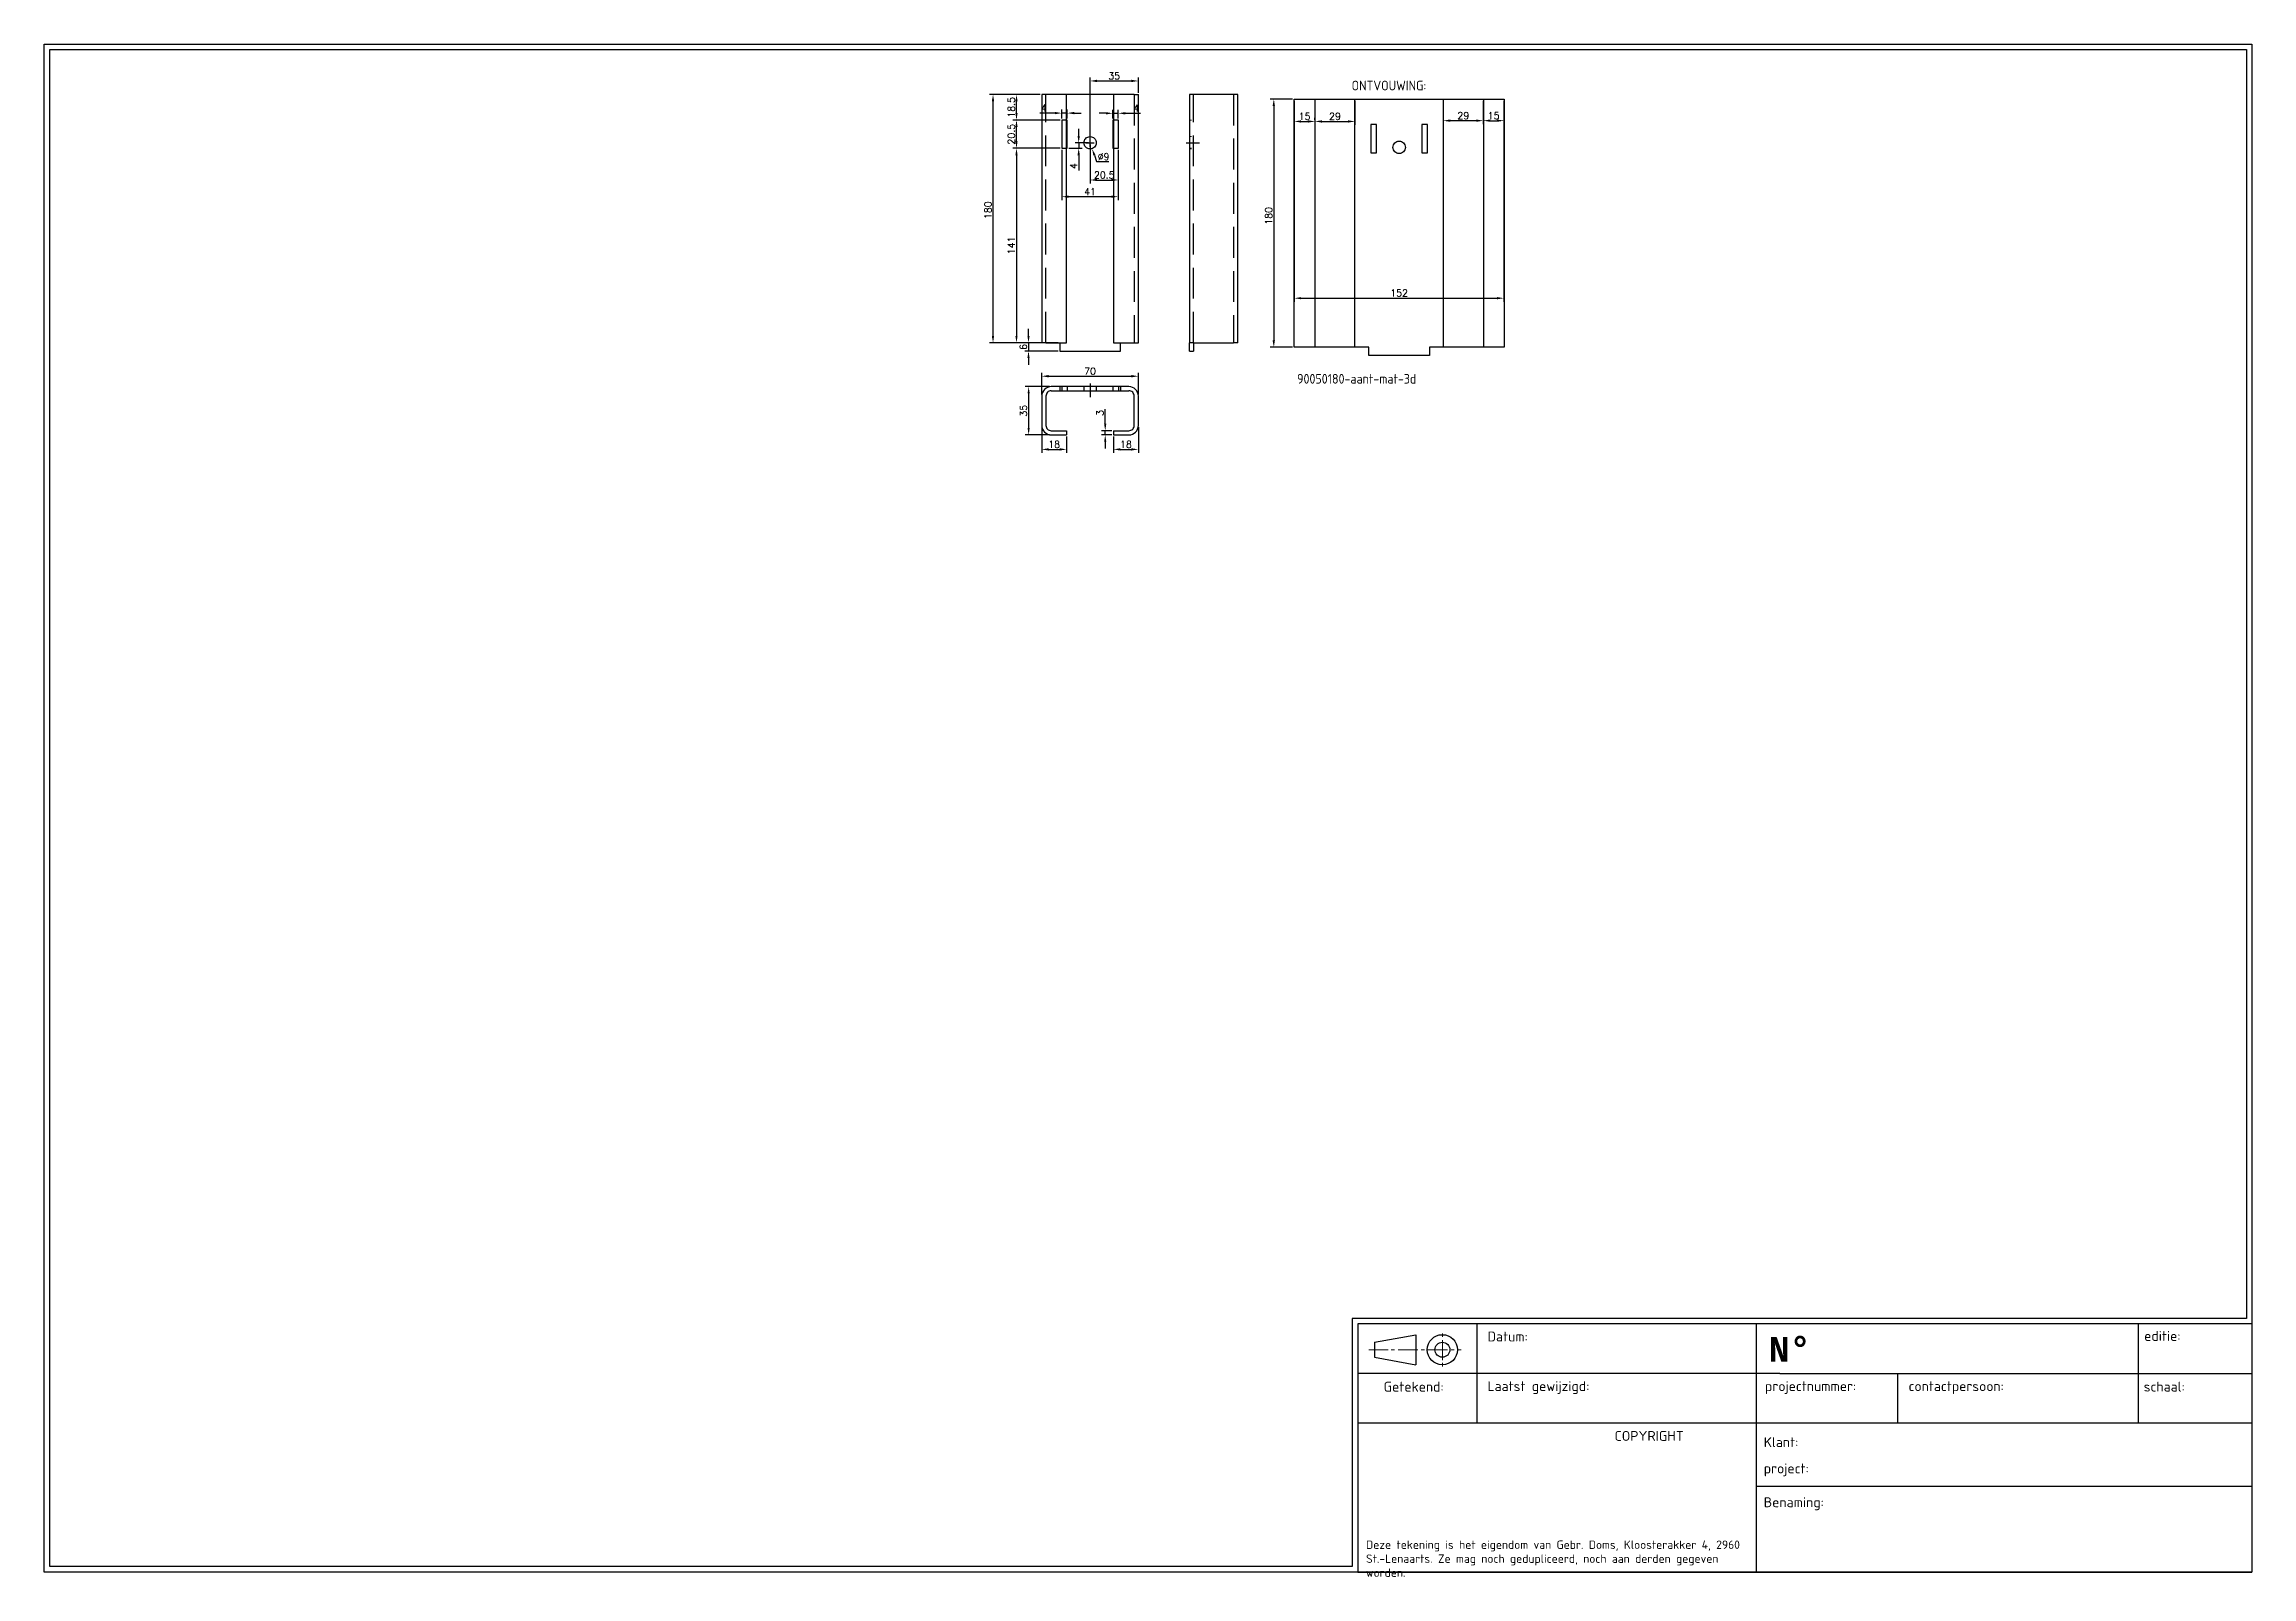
# Paper-space layout 'A3 Hor' of a CAD drawing. Extents: x 250 to 650, y 183 to 461.
# The model-space entities are those that its viewports show. They can reach past a viewport. Long polylines and large blocks are cut down to what shows.
import ezdxf
from ezdxf.enums import TextEntityAlignment as Align

# ---------------------------------------------------------------- set-up
doc = ezdxf.new("R2010")
doc.units = 0
for name, pattern in [('Aslijn', [28.575, 19.05, -3.175, 3.175, -3.175]), ('DASHED', [0.75, 0.5, -0.25]), ('Streeplijn', [10, 7, -3])]:
    doc.linetypes.add(name, pattern=pattern)
doc.layers.get('0').update_dxf_attribs({"linetype": 'CONTINUOUS'})
doc.layers.get('DEFPOINTS').update_dxf_attribs({"linetype": 'CONTINUOUS'})
for name, color, linetype in [('50VOL', 13, 'CONTINUOUS'), ('70VOL', 5, 'CONTINUOUS'), ('7A', 4, 'Aslijn'), ('AM_3', 6, 'Streeplijn'), ('BRANDLIJN', 93, 'CONTINUOUS')]:
    doc.layers.add(name, color=color, linetype=linetype)
doc.layers.add('Hidden (ISO)', color=6, linetype='DASHED', lineweight=5)
doc.layers.add('View', color=9, linetype='CONTINUOUS', plot=False)
doc.styles.add('ISOCPEUR', font='isocpeur.ttf')
doc.styles.add('ROMAND', font='', dxfattribs={"height": 2})
doc.styles.add('ROMANS', font='romans.shx')
doc.styles.get("Standard").update_dxf_attribs({"font": 'isocp.shx'})
doc.styles.get('ROMAND').set_extended_font_data('romand.shx')
doc.dimstyles.new('1_OP_02$0', dxfattribs={"dimscale": 2, "dimtxt": 2.5, "dimasz": 2.5, "dimexe": 1.3, "dimexo": 0.6, "dimgap": 0.6, "dimtad": 1, "dimdec": 1, "dimdsep": 46, "dimtxsty": 'ROMANS', "dimcen": -1.5, "dimclrd": 150, "dimclre": 150, "dimclrt": 5, "dimadec": 0, "dimazin": 0, "dimtfac": 1, "dimtdec": 1, "dimtmove": 0, "dimatfit": 3, "dimfxl": 0, "dimtolj": 1, "dimtzin": 0, "dimarcsym": 0})
doc.dimstyles.new('1_OP_02$3', dxfattribs={"dimscale": 2, "dimtxt": 2.5, "dimasz": 2.5, "dimexe": 1.3, "dimexo": 0.6, "dimgap": 0.6, "dimtad": 1, "dimtoh": 1, "dimdec": 1, "dimdsep": 46, "dimtxsty": 'ROMANS', "dimcen": -1.5, "dimclrd": 150, "dimclre": 150, "dimclrt": 5, "dimadec": 0, "dimazin": 0, "dimtfac": 1, "dimtdec": 1, "dimtofl": 0, "dimtmove": 0, "dimatfit": 0, "dimfxl": 0, "dimtolj": 1, "dimtzin": 0, "dimarcsym": 0})

# ---------------------------------------------------------------- blocks, each defined once
blk = doc.blocks.new('titelhoek1')
for p, q in [((162.06, 45), (0.06, 45)), ((0.06, 45), (0.06, 0)), ((21.62, 45), (21.62, 36)), ((72.32, 0), (72.32, 45)), ((141.44, 45), (141.44, 36)), ((162.06, 45), (162.06, 0)), ((3.12, 41.69), (10.59, 43.05)), ((3.12, 41.69), (3.12, 38.96)), ((10.59, 43.05), (10.59, 37.59)), ((76.56, 36), (0.06, 36)), ((3.12, 38.96), (10.59, 37.59)), ((21.62, 36), (21.62, 27)), ((76.56, 36), (162.06, 36)), ((97.85, 36), (97.85, 27)), ((141.44, 36), (141.44, 27)), ((162.06, 27), (0.06, 27)), ((72.32, 15.59), (162.06, 15.59)), ((0.06, 0), (162.06, 0))]:
    blk.add_line(p, q)
at = {"lineweight": 9}
for p, q in [((2.04, 40.32), (5.55, 40.32)), ((6.12, 40.32), (6.72, 40.32)), ((7.37, 40.32), (10.93, 40.32)), ((11.55, 40.32), (12.15, 40.32)), ((12.78, 40.32), (16.31, 40.32)), ((15.39, 43.28), (15.39, 42.63)), ((15.39, 42.04), (15.39, 38.45)), ((16.96, 40.32), (17.53, 40.32)), ((18.15, 40.32), (18.81, 40.32)), ((15.39, 37.93), (15.39, 37.3))]:
    blk.add_line(p, q, dxfattribs=at)
for radius in [2.73, 1.36]:
    blk.add_circle((15.39, 40.32), radius)
at = {"style": 'ISOCPEUR'}
for s, p in [('Datum:', (23.56, 41.82)), ('editie:', (142.55, 41.92)), ('Getekend:', (4.75, 32.72)), ('Laatst gewijzigd:', (23.56, 32.82)), ('projectnummer:', (73.85, 32.82)), ('contactpersoon:', (99.86, 32.82)), ('schaal:', (142.46, 32.74)), ('COPYRIGHT ', (46.6, 23.8)), ('Klant:', (73.62, 22.67)), ('project:', (73.62, 17.91)), ('Benaming:', (73.62, 11.78))]:
    blk.add_text(s, height=1.8, dxfattribs=at).set_placement(p)
at = {"insert": (74.49, 42.64), "char_height": 4.5, "width": 5, "attachment_point": 1, "style": 'ROMAND'}
blk.add_mtext('{\\fMonospac821 BT|b1|i0|c0|p49;N°}', dxfattribs=at)
at = {"lineweight": 9, "insert": (1.56, 5.74), "char_height": 1.52, "width": 71.22, "attachment_point": 1, "style": 'ISOCPEUR'}
blk.add_mtext('Deze tekening is het eigendom van Gebr. Doms, Kloosterakker 4, 2960 St.-Lenaarts. Ze mag noch gedupliceerd, noch aan derden gegeven worden.', dxfattribs=at)
at = {"style": 'ISOCPEUR'}
for tag, height, p in [('CREATING_DATE', 3, (23.82, 36.49)), ('TEKENINGNR', 4, (82.64, 37.03)), ('MODIFICATION_TIME', 3, (23.82, 27.49)), ('PROJECTNR', 3, (73.74, 27.6)), ('CONTACTPERSOON', 3, (99.76, 27.6)), ('KLANTNAAM', 3, (82.92, 21.47)), ('PROJECTOMSCHRIJVING:', 3, (82.92, 16.68))]:
    blk.add_attdef(tag, text='', height=height, dxfattribs=at).set_placement(p, align=Align.BOTTOM_LEFT)
for tag, height, p in [('VERSIE', 4, (153.41, 36.56)), ('MADE_BY', 3, (11.64, 27.56)), ('SCHAAL', 3, (153.27, 27.56))]:
    blk.add_attdef(tag, text='', height=height, dxfattribs=at).set_placement(p, align=Align.BOTTOM_CENTER)
for tag, p in [('BENAMING1', (75.99, 6.97)), ('BENAMING2', (75.99, 2.97))]:
    blk.add_attdef(tag, p, '', height=3, dxfattribs=at)
blk = doc.blocks.new('*D2')
at = {"layer": '70VOL', "color": 150, "lineweight": -2}
for p, q in [((2702.6, 617.1), (2665.9, 617.1)), ((2668.5, 442.1), (2668.5, 612.1)), ((2702.6, 437.1), (2665.9, 437.1))]:
    blk.add_line(p, q, dxfattribs=at)
at = {"layer": '70VOL', "color": 150}
for points in [[(2667.6, 612.1), (2669.3, 612.1), (2668.5, 617.1)], [(2667.6, 442.1), (2669.3, 442.1), (2668.5, 437.1)]]:
    blk.add_solid(points, dxfattribs=at)
at = {"layer": 'DEFPOINTS', "color": 0}
for p in [(2668.5, 617.1), (2703.8, 617.1), (2703.8, 437.1)]:
    blk.add_point(p, dxfattribs=at)
at = {"layer": '70VOL', "color": 5, "insert": (2664.8, 533.2), "char_height": 5, "attachment_point": 5, "rotation": 90, "style": 'ROMANS'}
blk.add_mtext('\\A1;180', dxfattribs=at)
blk = doc.blocks.new('*D3')
at = {"layer": '70VOL', "color": 150, "lineweight": -2}
for p, q in [((2715.6, 437.1), (2691.6, 437.1)), ((2694.2, 442.1), (2694.2, 447.1)), ((2694.2, 437.1), (2694.2, 431.1)), ((2715.6, 431.1), (2691.6, 431.1)), ((2694.2, 426.1), (2694.2, 421.1))]:
    blk.add_line(p, q, dxfattribs=at)
at = {"layer": '70VOL', "color": 150}
for points in [[(2693.4, 442.1), (2695, 442.1), (2694.2, 437.1)], [(2693.4, 426.1), (2695, 426.1), (2694.2, 431.1)]]:
    blk.add_solid(points, dxfattribs=at)
at = {"layer": 'DEFPOINTS', "color": 0}
for p in [(2716.8, 437.1), (2694.2, 431.1), (2716.8, 431.1)]:
    blk.add_point(p, dxfattribs=at)
at = {"layer": '70VOL', "color": 5, "insert": (2690.5, 434.1), "char_height": 5, "attachment_point": 5, "rotation": 90, "style": 'ROMANS'}
blk.add_mtext('\\A1;6', dxfattribs=at)
blk = doc.blocks.new('*D4')
at = {"layer": '70VOL', "color": 150, "lineweight": -2}
for p, q in [((2703.8, 399.6), (2703.8, 415.4)), ((2708.8, 412.8), (2768.8, 412.8)), ((2773.8, 399.6), (2773.8, 415.4))]:
    blk.add_line(p, q, dxfattribs=at)
at = {"layer": '70VOL', "color": 150}
for points in [[(2708.8, 413.7), (2708.8, 412), (2703.8, 412.8)], [(2768.8, 413.7), (2768.8, 412), (2773.8, 412.8)]]:
    blk.add_solid(points, dxfattribs=at)
at = {"layer": 'DEFPOINTS', "color": 0}
for p in [(2773.8, 412.8), (2703.8, 398.4), (2773.8, 398.4)]:
    blk.add_point(p, dxfattribs=at)
at = {"layer": '70VOL', "color": 5, "insert": (2738.8, 416.5), "char_height": 5, "attachment_point": 5, "style": 'ROMANS'}
blk.add_mtext('\\A1;70', dxfattribs=at)
blk = doc.blocks.new('*D5')
at = {"layer": '70VOL', "color": 150, "lineweight": -2}
for p, q in [((2709.5, 405.3), (2691.7, 405.3)), ((2694.3, 400.3), (2694.3, 375.3)), ((2709.5, 370.3), (2691.7, 370.3))]:
    blk.add_line(p, q, dxfattribs=at)
at = {"layer": '70VOL', "color": 150}
for points in [[(2693.5, 400.3), (2695.1, 400.3), (2694.3, 405.3)], [(2693.5, 375.3), (2695.1, 375.3), (2694.3, 370.3)]]:
    blk.add_solid(points, dxfattribs=at)
at = {"layer": 'DEFPOINTS', "color": 0}
for p in [(2710.7, 405.3), (2694.3, 370.3), (2710.7, 370.3)]:
    blk.add_point(p, dxfattribs=at)
at = {"layer": '70VOL', "color": 5, "insert": (2690.6, 387.8), "char_height": 5, "attachment_point": 5, "rotation": 90, "style": 'ROMANS'}
blk.add_mtext('\\A1;35', dxfattribs=at)
blk = doc.blocks.new('*D6')
at = {"layer": '70VOL', "color": 150, "lineweight": -2}
for p, q in [((2703.8, 376), (2703.8, 357.2)), ((2721.8, 369.1), (2721.8, 357.2)), ((2708.8, 359.8), (2716.8, 359.8))]:
    blk.add_line(p, q, dxfattribs=at)
at = {"layer": '70VOL', "color": 150}
for points in [[(2708.8, 360.6), (2708.8, 358.9), (2703.8, 359.8)], [(2716.8, 360.6), (2716.8, 358.9), (2721.8, 359.8)]]:
    blk.add_solid(points, dxfattribs=at)
at = {"layer": 'DEFPOINTS', "color": 0}
for p in [(2703.8, 377.2), (2721.8, 370.3), (2721.8, 359.8)]:
    blk.add_point(p, dxfattribs=at)
at = {"layer": '70VOL', "color": 5, "insert": (2712.8, 363.5), "char_height": 5, "attachment_point": 5, "style": 'ROMANS'}
blk.add_mtext('\\A1;18', dxfattribs=at)
blk = doc.blocks.new('*D7')
at = {"layer": '70VOL', "color": 150, "lineweight": -2}
for p, q in [((2755.8, 369.1), (2755.8, 357.2)), ((2773.8, 376), (2773.8, 357.2)), ((2760.8, 359.8), (2768.8, 359.8))]:
    blk.add_line(p, q, dxfattribs=at)
at = {"layer": '70VOL', "color": 150}
for points in [[(2760.8, 360.6), (2760.8, 358.9), (2755.8, 359.8)], [(2768.8, 360.6), (2768.8, 358.9), (2773.8, 359.8)]]:
    blk.add_solid(points, dxfattribs=at)
at = {"layer": 'DEFPOINTS', "color": 0}
for p in [(2755.8, 370.3), (2773.8, 377.2), (2773.8, 359.8)]:
    blk.add_point(p, dxfattribs=at)
at = {"layer": '70VOL', "color": 5, "insert": (2764.8, 363.5), "char_height": 5, "attachment_point": 5, "style": 'ROMANS'}
blk.add_mtext('\\A1;18', dxfattribs=at)
blk = doc.blocks.new('*D8')
at = {"layer": '70VOL', "color": 150, "lineweight": -2}
for p, q in [((2749.8, 378.3), (2749.8, 389)), ((2754.6, 373.3), (2747.2, 373.3)), ((2754.6, 370.3), (2747.2, 370.3)), ((2749.8, 370.3), (2749.8, 373.3)), ((2749.8, 365.3), (2749.8, 360.3))]:
    blk.add_line(p, q, dxfattribs=at)
at = {"layer": '70VOL', "color": 150}
for points in [[(2749, 378.3), (2750.6, 378.3), (2749.8, 373.3)], [(2749, 365.3), (2750.6, 365.3), (2749.8, 370.3)]]:
    blk.add_solid(points, dxfattribs=at)
at = {"layer": 'DEFPOINTS', "color": 0}
for p in [(2749.8, 373.3), (2755.8, 373.3), (2755.8, 370.3)]:
    blk.add_point(p, dxfattribs=at)
at = {"layer": '70VOL', "color": 5, "insert": (2746.1, 386.2), "char_height": 5, "attachment_point": 5, "rotation": 90, "style": 'ROMANS'}
blk.add_mtext('\\A1;3', dxfattribs=at)
blk = doc.blocks.new('*D9')
at = {"layer": '70VOL', "color": 150, "lineweight": -2}
for p, q in [((2735.8, 582.1), (2741.8, 582.1)), ((2738.8, 579.1), (2738.8, 585.1)), ((2742, 573.1), (2743.6, 568.4)), ((2743.6, 568.4), (2752.4, 568.4))]:
    blk.add_line(p, q, dxfattribs=at)
at = {"layer": '70VOL', "color": 150}
blk.add_solid([(2742.7, 573.4), (2741.2, 572.8), (2740.3, 577.8)], dxfattribs=at)
at = {"layer": 'DEFPOINTS', "color": 0}
for p in [(2737.4, 586.3), (2740.3, 577.8)]:
    blk.add_point(p, dxfattribs=at)
at = {"layer": '70VOL', "color": 5, "insert": (2748.6, 572.1), "char_height": 5, "attachment_point": 5, "style": 'ROMANS'}
blk.add_mtext('\\A1;∅9', dxfattribs=at)
blk = doc.blocks.new('*D10')
at = {"layer": '70VOL', "color": 150, "lineweight": -2}
for p, q in [((2717.1, 578.1), (2682.9, 578.1)), ((2685.5, 573.1), (2685.5, 442.1)), ((2702.6, 437.1), (2682.9, 437.1))]:
    blk.add_line(p, q, dxfattribs=at)
at = {"layer": '70VOL', "color": 150}
for points in [[(2684.7, 573.1), (2686.3, 573.1), (2685.5, 578.1)], [(2684.7, 442.1), (2686.3, 442.1), (2685.5, 437.1)]]:
    blk.add_solid(points, dxfattribs=at)
at = {"layer": 'DEFPOINTS', "color": 0}
for p in [(2718.3, 578.1), (2685.5, 437.1), (2703.8, 437.1)]:
    blk.add_point(p, dxfattribs=at)
at = {"layer": '70VOL', "color": 5, "insert": (2681.8, 507.6), "char_height": 5, "attachment_point": 5, "rotation": 90, "style": 'ROMANS'}
blk.add_mtext('\\A1;141', dxfattribs=at)
blk = doc.blocks.new('*D11')
at = {"layer": '70VOL', "color": 150, "lineweight": -2}
for p, q in [((2738.8, 583.3), (2738.8, 629.5)), ((2743.8, 626.9), (2768.8, 626.9)), ((2773.8, 618.3), (2773.8, 629.5))]:
    blk.add_line(p, q, dxfattribs=at)
at = {"layer": '70VOL', "color": 150}
for points in [[(2743.8, 627.8), (2743.8, 626.1), (2738.8, 626.9)], [(2768.8, 627.8), (2768.8, 626.1), (2773.8, 626.9)]]:
    blk.add_solid(points, dxfattribs=at)
at = {"layer": 'DEFPOINTS', "color": 0}
for p in [(2773.8, 626.9), (2773.8, 617.1), (2738.8, 582.1)]:
    blk.add_point(p, dxfattribs=at)
at = {"layer": '70VOL', "color": 5, "insert": (2756.3, 630.6), "char_height": 5, "attachment_point": 5, "style": 'ROMANS'}
blk.add_mtext('\\A1;35', dxfattribs=at)
blk = doc.blocks.new('*D12')
at = {"layer": '70VOL', "color": 150, "lineweight": -2}
for p, q in [((2738.8, 580.9), (2738.8, 552.5)), ((2759.3, 576.9), (2759.3, 552.5)), ((2743.8, 555.1), (2754.3, 555.1))]:
    blk.add_line(p, q, dxfattribs=at)
at = {"layer": '70VOL', "color": 150}
for points in [[(2743.8, 556), (2743.8, 554.3), (2738.8, 555.1)], [(2754.3, 556), (2754.3, 554.3), (2759.3, 555.1)]]:
    blk.add_solid(points, dxfattribs=at)
at = {"layer": 'DEFPOINTS', "color": 0}
for p in [(2738.8, 582.1), (2759.3, 578.1), (2759.3, 555.1)]:
    blk.add_point(p, dxfattribs=at)
at = {"layer": '70VOL', "color": 5, "insert": (2749.1, 558.8), "char_height": 5, "attachment_point": 5, "style": 'ROMANS'}
blk.add_mtext('\\A1;20.5', dxfattribs=at)
blk = doc.blocks.new('*D13')
at = {"layer": '70VOL', "color": 150, "lineweight": -2}
for p, q in [((2718.3, 576.9), (2718.3, 540.4)), ((2759.3, 576.9), (2759.3, 540.4)), ((2754.3, 543), (2723.3, 543))]:
    blk.add_line(p, q, dxfattribs=at)
at = {"layer": '70VOL', "color": 150}
for points in [[(2723.3, 543.8), (2723.3, 542.2), (2718.3, 543)], [(2754.3, 543.8), (2754.3, 542.2), (2759.3, 543)]]:
    blk.add_solid(points, dxfattribs=at)
at = {"layer": 'DEFPOINTS', "color": 0}
for p in [(2718.3, 578.1), (2759.3, 578.1), (2718.3, 543)]:
    blk.add_point(p, dxfattribs=at)
at = {"layer": '70VOL', "color": 5, "insert": (2738.8, 546.7), "char_height": 5, "attachment_point": 5, "style": 'ROMANS'}
blk.add_mtext('\\A1;41', dxfattribs=at)
blk = doc.blocks.new('*D14')
at = {"layer": '70VOL', "color": 150, "lineweight": -2}
for p, q in [((2713.3, 603.6), (2702.4, 603.6)), ((2718.3, 599.8), (2718.3, 606.2)), ((2722.3, 603.6), (2718.3, 603.6)), ((2722.3, 599.8), (2722.3, 606.2)), ((2727.3, 603.6), (2732.3, 603.6))]:
    blk.add_line(p, q, dxfattribs=at)
at = {"layer": '70VOL', "color": 150}
for points in [[(2713.3, 604.5), (2713.3, 602.8), (2718.3, 603.6)], [(2727.3, 604.5), (2727.3, 602.8), (2722.3, 603.6)]]:
    blk.add_solid(points, dxfattribs=at)
at = {"layer": 'DEFPOINTS', "color": 0}
for p in [(2718.3, 603.6), (2718.3, 598.6), (2722.3, 598.6)]:
    blk.add_point(p, dxfattribs=at)
at = {"layer": '70VOL', "color": 5, "insert": (2705.4, 607.3), "char_height": 5, "attachment_point": 5, "style": 'ROMANS'}
blk.add_mtext('\\A1;4', dxfattribs=at)
blk = doc.blocks.new('*D15')
at = {"layer": '70VOL', "color": 150, "lineweight": -2}
for p, q in [((2750.3, 603.5), (2745.3, 603.5)), ((2755.3, 599.8), (2755.3, 606.1)), ((2755.3, 603.5), (2759.3, 603.5)), ((2759.3, 599.8), (2759.3, 606.1)), ((2764.3, 603.5), (2775.3, 603.5))]:
    blk.add_line(p, q, dxfattribs=at)
at = {"layer": '70VOL', "color": 150}
for points in [[(2750.3, 604.3), (2750.3, 602.6), (2755.3, 603.5)], [(2764.3, 604.3), (2764.3, 602.6), (2759.3, 603.5)]]:
    blk.add_solid(points, dxfattribs=at)
at = {"layer": 'DEFPOINTS', "color": 0}
for p in [(2755.3, 598.6), (2759.3, 603.5), (2759.3, 598.6)]:
    blk.add_point(p, dxfattribs=at)
at = {"layer": '70VOL', "color": 5, "insert": (2772.3, 607.2), "char_height": 5, "attachment_point": 5, "style": 'ROMANS'}
blk.add_mtext('\\A1;4', dxfattribs=at)
blk = doc.blocks.new('*D16')
at = {"layer": '70VOL', "color": 150, "lineweight": -2}
for p, q in [((2717.1, 598.6), (2682.9, 598.6)), ((2685.5, 583.1), (2685.5, 593.6)), ((2717.1, 578.1), (2682.9, 578.1))]:
    blk.add_line(p, q, dxfattribs=at)
at = {"layer": '70VOL', "color": 150}
for points in [[(2684.7, 593.6), (2686.3, 593.6), (2685.5, 598.6)], [(2684.7, 583.1), (2686.3, 583.1), (2685.5, 578.1)]]:
    blk.add_solid(points, dxfattribs=at)
at = {"layer": 'DEFPOINTS', "color": 0}
for p in [(2685.5, 598.6), (2718.3, 598.6), (2718.3, 578.1)]:
    blk.add_point(p, dxfattribs=at)
at = {"layer": '70VOL', "color": 5, "insert": (2681.8, 588.3), "char_height": 5, "attachment_point": 5, "rotation": 90, "style": 'ROMANS'}
blk.add_mtext('\\A1;20.5', dxfattribs=at)
blk = doc.blocks.new('*D17')
at = {"layer": '70VOL', "color": 150, "lineweight": -2}
for p, q in [((2730.6, 587.1), (2730.6, 592.1)), ((2723.5, 578.1), (2733.2, 578.1)), ((2737.6, 582.1), (2728, 582.1)), ((2730.6, 582.1), (2730.6, 578.1)), ((2730.6, 573.1), (2730.6, 562.1))]:
    blk.add_line(p, q, dxfattribs=at)
at = {"layer": '70VOL', "color": 150}
for points in [[(2729.7, 587.1), (2731.4, 587.1), (2730.6, 582.1)], [(2729.7, 573.1), (2731.4, 573.1), (2730.6, 578.1)]]:
    blk.add_solid(points, dxfattribs=at)
at = {"layer": 'DEFPOINTS', "color": 0}
for p in [(2722.3, 578.1), (2730.6, 578.1), (2738.8, 582.1)]:
    blk.add_point(p, dxfattribs=at)
at = {"layer": '70VOL', "color": 5, "insert": (2726.9, 565.1), "char_height": 5, "attachment_point": 5, "rotation": 90, "style": 'ROMANS'}
blk.add_mtext('\\A1;4', dxfattribs=at)
blk = doc.blocks.new('*D18')
at = {"layer": '70VOL', "color": 150, "lineweight": -2}
for p, q in [((2885.6, 613.8), (2869.4, 613.8)), ((2872, 608.8), (2872, 438.8)), ((2885.6, 433.8), (2869.4, 433.8))]:
    blk.add_line(p, q, dxfattribs=at)
at = {"layer": '70VOL', "color": 150}
for points in [[(2871.1, 608.8), (2872.8, 608.8), (2872, 613.8)], [(2871.1, 438.8), (2872.8, 438.8), (2872, 433.8)]]:
    blk.add_solid(points, dxfattribs=at)
at = {"layer": 'DEFPOINTS', "color": 0}
for p in [(2886.8, 613.8), (2872, 433.8), (2886.8, 433.8)]:
    blk.add_point(p, dxfattribs=at)
at = {"layer": '70VOL', "color": 5, "insert": (2868.3, 529.1), "char_height": 5, "attachment_point": 5, "rotation": 90, "style": 'ROMANS'}
blk.add_mtext('\\A1;180', dxfattribs=at)
blk = doc.blocks.new('*D19')
at = {"layer": '70VOL', "color": 150, "lineweight": -2}
for p, q in [((2886.8, 612.6), (2886.8, 466.8)), ((3038.8, 612.6), (3038.8, 466.8)), ((2891.8, 469.4), (3033.8, 469.4))]:
    blk.add_line(p, q, dxfattribs=at)
at = {"layer": '70VOL', "color": 150}
for points in [[(2891.8, 470.2), (2891.8, 468.6), (2886.8, 469.4)], [(3033.8, 470.2), (3033.8, 468.6), (3038.8, 469.4)]]:
    blk.add_solid(points, dxfattribs=at)
at = {"layer": 'DEFPOINTS', "color": 0}
for p in [(2886.8, 613.8), (3038.8, 613.8), (3038.8, 469.4)]:
    blk.add_point(p, dxfattribs=at)
at = {"layer": '70VOL', "color": 5, "insert": (2962.8, 473.1), "char_height": 5, "attachment_point": 5, "style": 'ROMANS'}
blk.add_mtext('\\A1;152', dxfattribs=at)
blk = doc.blocks.new('*D20')
at = {"layer": '70VOL', "color": 150, "lineweight": -2}
for p, q in [((2886.8, 612.6), (2886.8, 595)), ((2901.8, 612.6), (2901.8, 595)), ((2891.8, 597.6), (2896.8, 597.6))]:
    blk.add_line(p, q, dxfattribs=at)
at = {"layer": '70VOL', "color": 150}
for points in [[(2891.8, 598.4), (2891.8, 596.7), (2886.8, 597.6)], [(2896.8, 598.4), (2896.8, 596.7), (2901.8, 597.6)]]:
    blk.add_solid(points, dxfattribs=at)
at = {"layer": 'DEFPOINTS', "color": 0}
for p in [(2886.8, 613.8), (2901.8, 613.8), (2901.8, 597.6)]:
    blk.add_point(p, dxfattribs=at)
at = {"layer": '70VOL', "color": 5, "insert": (2894.3, 601.3), "char_height": 5, "attachment_point": 5, "style": 'ROMANS'}
blk.add_mtext('\\A1;15', dxfattribs=at)
blk = doc.blocks.new('*D23')
at = {"layer": '70VOL', "color": 150, "lineweight": -2}
for p, q in [((3023.8, 612.6), (3023.8, 595.5)), ((3038.8, 612.6), (3038.8, 595.5)), ((3028.8, 598.1), (3033.8, 598.1))]:
    blk.add_line(p, q, dxfattribs=at)
at = {"layer": '70VOL', "color": 150}
for points in [[(3028.8, 599), (3028.8, 597.3), (3023.8, 598.1)], [(3033.8, 599), (3033.8, 597.3), (3038.8, 598.1)]]:
    blk.add_solid(points, dxfattribs=at)
at = {"layer": 'DEFPOINTS', "color": 0}
for p in [(3023.8, 613.8), (3038.8, 613.8), (3038.8, 598.1)]:
    blk.add_point(p, dxfattribs=at)
at = {"layer": '70VOL', "color": 5, "insert": (3031.3, 601.8), "char_height": 5, "attachment_point": 5, "style": 'ROMANS'}
blk.add_mtext('\\A1;15', dxfattribs=at)
blk = doc.blocks.new('*D24')
at = {"layer": '70VOL', "color": 150, "lineweight": -2}
for p, q in [((2930.8, 612.6), (2930.8, 595)), ((2901.8, 598.8), (2901.8, 600.2)), ((2906.8, 597.6), (2925.8, 597.6))]:
    blk.add_line(p, q, dxfattribs=at)
at = {"layer": '70VOL', "color": 150}
for points in [[(2906.8, 598.4), (2906.8, 596.7), (2901.8, 597.6)], [(2925.8, 598.4), (2925.8, 596.7), (2930.8, 597.6)]]:
    blk.add_solid(points, dxfattribs=at)
at = {"layer": 'DEFPOINTS', "color": 0}
for p in [(2930.8, 613.8), (2901.8, 597.6), (2930.8, 597.6)]:
    blk.add_point(p, dxfattribs=at)
at = {"layer": '70VOL', "color": 5, "insert": (2916.3, 601.3), "char_height": 5, "attachment_point": 5, "style": 'ROMANS'}
blk.add_mtext('\\A1;29', dxfattribs=at)
blk = doc.blocks.new('*D25')
at = {"layer": '70VOL', "color": 150, "lineweight": -2}
for p, q in [((2994.8, 612.6), (2994.8, 595.5)), ((3023.8, 612.6), (3023.8, 595.5)), ((3018.8, 598.1), (2999.8, 598.1))]:
    blk.add_line(p, q, dxfattribs=at)
at = {"layer": '70VOL', "color": 150}
for points in [[(2999.8, 599), (2999.8, 597.3), (2994.8, 598.1)], [(3018.8, 599), (3018.8, 597.3), (3023.8, 598.1)]]:
    blk.add_solid(points, dxfattribs=at)
at = {"layer": 'DEFPOINTS', "color": 0}
for p in [(2994.8, 613.8), (3023.8, 613.8), (2994.8, 598.1)]:
    blk.add_point(p, dxfattribs=at)
at = {"layer": '70VOL', "color": 5, "insert": (3009.3, 601.8), "char_height": 5, "attachment_point": 5, "style": 'ROMANS'}
blk.add_mtext('\\A1;29', dxfattribs=at)
blk = doc.blocks.new('*D26')
at = {"layer": '70VOL', "color": 150, "lineweight": -2}
for p, q in [((2702.6, 617.1), (2682.9, 617.1)), ((2685.5, 603.6), (2685.5, 612.1)), ((2717.1, 598.6), (2682.9, 598.6))]:
    blk.add_line(p, q, dxfattribs=at)
at = {"layer": '70VOL', "color": 150}
for points in [[(2684.7, 612.1), (2686.3, 612.1), (2685.5, 617.1)], [(2684.7, 603.6), (2686.3, 603.6), (2685.5, 598.6)]]:
    blk.add_solid(points, dxfattribs=at)
at = {"layer": 'DEFPOINTS', "color": 0}
for p in [(2685.5, 617.1), (2703.8, 617.1), (2718.3, 598.6)]:
    blk.add_point(p, dxfattribs=at)
at = {"layer": '70VOL', "color": 5, "insert": (2681.8, 607.8), "char_height": 5, "attachment_point": 5, "rotation": 90, "style": 'ROMANS'}
blk.add_mtext('\\A1;18.5', dxfattribs=at)

msp = doc.modelspace()

# ---------------------------------------------------------------- linework, layer by layer
at = {"layer": '50VOL', "ltscale": 0.2}
for p, q in [((2703.84, 617.09), (2703.84, 437.09)), ((2706.84, 617.09), (2703.84, 617.09)), ((2721.84, 617.09), (2706.84, 617.09)), ((2755.84, 617.09), (2721.84, 617.09)), ((2721.84, 437.09), (2721.84, 617.09)), ((2770.84, 617.09), (2755.84, 617.09)), ((2755.84, 617.09), (2755.84, 437.09)), ((2770.84, 617.09), (2773.84, 617.09)), ((2773.84, 437.09), (2773.84, 617.09)), ((2810.8, 617.09), (2810.8, 437.09)), ((2813.8, 617.09), (2810.8, 617.09)), ((2842.8, 617.09), (2813.8, 617.09)), ((2845.8, 617.09), (2842.8, 617.09)), ((2845.8, 437.09), (2845.8, 617.09)), ((2886.82, 613.78), (3038.84, 613.78)), ((2886.82, 433.78), (2886.82, 613.78)), ((2901.82, 613.78), (2901.82, 433.78)), ((2930.82, 433.78), (2930.82, 613.78)), ((2994.84, 613.78), (2994.84, 433.78)), ((3023.84, 613.78), (3023.84, 433.78)), ((3038.84, 613.78), (3038.84, 433.78)), ((2722.34, 598.59), (2721.84, 598.59)), ((2722.34, 578.09), (2722.34, 598.59)), ((2755.84, 598.59), (2755.34, 598.59)), ((2755.34, 598.59), (2755.34, 578.09)), ((2942.33, 595.28), (2942.33, 574.78)), ((2946.33, 595.28), (2942.33, 595.28)), ((2946.33, 574.78), (2946.33, 595.28)), ((2979.33, 595.28), (2979.33, 574.78)), ((2983.33, 595.28), (2979.33, 595.28)), ((2983.33, 574.78), (2983.33, 595.28)), ((2721.84, 578.09), (2722.34, 578.09)), ((2755.34, 578.09), (2755.84, 578.09)), ((2942.33, 574.78), (2946.33, 574.78)), ((2979.33, 574.78), (2983.33, 574.78)), ((2706.84, 437.09), (2703.84, 437.09)), ((2706.84, 437.09), (2721.84, 437.09)), ((2716.84, 437.09), (2716.84, 431.09)), ((2755.84, 437.09), (2770.84, 437.09)), ((2760.84, 431.09), (2760.84, 437.09)), ((2770.84, 437.09), (2773.84, 437.09)), ((2813.8, 437.09), (2810.8, 437.09)), ((2810.8, 431.09), (2810.8, 437.09)), ((2813.8, 437.09), (2842.8, 437.09)), ((2813.8, 437.09), (2813.8, 431.09)), ((2845.8, 437.09), (2842.8, 437.09)), ((2940.83, 433.78), (2886.82, 433.78)), ((2940.83, 427.78), (2940.83, 433.78)), ((3038.84, 433.78), (2984.83, 433.78)), ((2984.83, 433.78), (2984.83, 427.78)), ((2716.84, 431.09), (2760.84, 431.09)), ((2810.8, 431.09), (2813.8, 431.09)), ((2984.83, 427.78), (2940.83, 427.78)), ((2716.84, 405.3), (2710.74, 405.3)), ((2710.74, 402.3), (2716.84, 402.3)), ((2760.84, 405.3), (2716.84, 405.3)), ((2716.84, 405.3), (2716.84, 402.3)), ((2716.84, 402.3), (2760.84, 402.3)), ((2766.94, 405.3), (2760.84, 405.3)), ((2760.84, 405.3), (2760.84, 402.3)), ((2760.84, 402.3), (2766.94, 402.3)), ((2703.84, 398.4), (2703.84, 377.2)), ((2706.84, 398.4), (2706.84, 377.2)), ((2770.84, 377.2), (2770.84, 398.4)), ((2773.84, 377.2), (2773.84, 398.4)), ((2710.74, 373.3), (2721.84, 373.3)), ((2710.74, 370.3), (2721.84, 370.3)), ((2721.84, 373.3), (2721.84, 370.3)), ((2755.84, 373.3), (2766.94, 373.3)), ((2755.84, 373.3), (2755.84, 370.3)), ((2755.84, 370.3), (2766.94, 370.3))]:
    msp.add_line(p, q, dxfattribs=at)
for centre in [(2738.84, 582.09), (2962.83, 578.78)]:
    msp.add_circle(centre, 4.5, dxfattribs=at)
for centre, radius, start, end in [((2710.74, 398.4), 6.9, 90, 180), ((2710.74, 398.4), 3.9, 90, 180), ((2766.94, 398.4), 6.9, 0, 90), ((2766.94, 398.4), 3.9, 0, 90), ((2710.74, 377.2), 6.9, 180, 270), ((2710.74, 377.2), 3.9, 180, 270), ((2766.94, 377.2), 3.9, 270, 0), ((2766.94, 377.2), 6.9, 270, 0)]:
    msp.add_arc(centre, radius, start, end, dxfattribs=at)
at = {"layer": '7A'}
for p, q in [((2808.37, 582.09), (2818.15, 582.09)), ((2738.84, 407.49), (2738.84, 397.72))]:
    msp.add_line(p, q, dxfattribs=at)
at = {"layer": 'AM_3', "ltscale": 0.2}
for p, q in [((2706.84, 437.09), (2706.84, 617.09)), ((2770.84, 617.09), (2770.84, 437.09)), ((2813.8, 437.09), (2813.8, 617.09)), ((2842.8, 617.09), (2842.8, 437.09)), ((2718.34, 598.59), (2718.34, 578.09)), ((2721.84, 598.59), (2718.34, 598.59)), ((2759.34, 598.59), (2755.84, 598.59)), ((2759.34, 578.09), (2759.34, 598.59)), ((2718.34, 578.09), (2721.84, 578.09)), ((2755.84, 578.09), (2759.34, 578.09)), ((2718.34, 405.3), (2718.34, 402.3)), ((2722.34, 405.3), (2722.34, 402.3)), ((2734.34, 405.3), (2734.34, 402.3)), ((2743.34, 405.3), (2743.34, 402.3)), ((2755.34, 405.3), (2755.34, 402.3)), ((2759.34, 405.3), (2759.34, 402.3))]:
    msp.add_line(p, q, dxfattribs=at)
at = {"layer": 'Hidden (ISO)', "ltscale": 0.2}
for p, q in [((2810.8, 598.59), (2813.8, 598.59)), ((2810.8, 586.59), (2813.8, 586.59)), ((2810.8, 578.09), (2813.8, 578.09)), ((2810.8, 577.59), (2813.8, 577.59))]:
    msp.add_line(p, q, dxfattribs=at)

# ---------------------------------------------------------------- texts
at = {"layer": '70VOL', "ltscale": 0.2}
msp.add_text('ONTVOUWING:', height=7, dxfattribs=at).set_placement((2928.38, 620.09, 10.81))
at = {"layer": 'BRANDLIJN', "ltscale": 0.2}
msp.add_text('90050180-aant-mat-3d', height=7, dxfattribs=at).set_placement((2888.88, 407.46, 10.81))

# ---------------------------------------------------------------- dimensions: what is measured, and where the dimension line sits
at = {"layer": '70VOL'}
for base, p1, p2, picture, middle in [((2773.84, 626.92), (2738.84, 582.09), (2773.84, 617.09), '*D11', (2756.34, 630.62)), ((2718.34, 603.64), (2722.34, 598.59), (2718.34, 598.59), '*D14', (2705.35, 607.34)), ((2759.34, 603.46), (2755.34, 598.59), (2759.34, 598.59), '*D15', (2772.33, 607.16)), ((2901.82, 597.56), (2886.82, 613.78), (2901.82, 613.78), '*D20', (2894.32, 601.26)), ((2930.82, 597.56), (2901.82, 597.56), (2930.82, 613.78), '*D24', (2916.32, 601.26)), ((2994.84, 598.13), (3023.84, 613.78), (2994.84, 613.78), '*D25', (3009.34, 601.83)), ((3038.84, 598.13), (3023.84, 613.78), (3038.84, 613.78), '*D23', (3031.34, 601.83)), ((2773.84, 412.83), (2703.84, 398.4), (2773.84, 398.4), '*D4', (2738.84, 416.53)), ((2721.84, 359.78), (2703.84, 377.2), (2721.84, 370.3), '*D6', (2712.84, 363.48)), ((2773.84, 359.78), (2755.84, 370.3), (2773.84, 377.2), '*D7', (2764.84, 363.48))]:
    dim = msp.add_linear_dim(base=base, p1=p1, p2=p2, dimstyle='1_OP_02$0', dxfattribs=at)
    dim.commit()
    dim.dimension.update_dxf_attribs({"geometry": picture, "text_midpoint": middle})
at = {"layer": '70VOL', "ltscale": 0.2}
dim = msp.add_linear_dim(base=(2668.47, 617.09), p1=(2703.84, 437.09), p2=(2703.84, 617.09), angle=270, dimstyle='1_OP_02$0', dxfattribs=at)
dim.commit()
dim.dimension.update_dxf_attribs({"geometry": '*D2', "text_midpoint": (2668.47, 533.18), "dimtype": 160})
at = {"layer": '70VOL'}
for base, p1, p2, picture, middle in [((2685.51, 617.09), (2718.34, 598.59), (2703.84, 617.09), '*D26', (2681.81, 607.84)), ((2685.51, 598.59), (2718.34, 578.09), (2718.34, 598.59), '*D16', (2681.81, 588.34)), ((2730.58, 578.09), (2738.84, 582.09), (2722.34, 578.09), '*D17', (2726.88, 565.11)), ((2685.51, 437.09), (2718.34, 578.09), (2703.84, 437.09), '*D10', (2681.81, 507.59)), ((2694.31, 370.3), (2710.74, 405.3), (2710.74, 370.3), '*D5', (2690.61, 387.8)), ((2749.79, 373.3), (2755.84, 370.3), (2755.84, 373.3), '*D8', (2746.09, 386.16))]:
    dim = msp.add_linear_dim(base=base, p1=p1, p2=p2, angle=90, dimstyle='1_OP_02$0', dxfattribs=at)
    dim.commit()
    dim.dimension.update_dxf_attribs({"geometry": picture, "text_midpoint": middle})
dim = msp.add_linear_dim(base=(2871.95, 433.78), p1=(2886.82, 613.78), p2=(2886.82, 433.78), angle=90, dimstyle='1_OP_02$0', dxfattribs=at)
dim.commit()
dim.dimension.update_dxf_attribs({"geometry": '*D18', "text_midpoint": (2871.95, 529.13), "dimtype": 160})
for base, p1, p2, picture, middle in [((3038.84, 469.4), (2886.82, 613.78), (3038.84, 613.78), '*D19', (2962.83, 469.4)), ((2718.34, 543), (2759.34, 578.09), (2718.34, 578.09), '*D13', (2738.84, 543)), ((2759.34, 555.15), (2738.84, 582.09), (2759.34, 578.09), '*D12', (2749.09, 555.15))]:
    dim = msp.add_linear_dim(base=base, p1=p1, p2=p2, dimstyle='1_OP_02$0', dxfattribs=at)
    dim.commit()
    dim.dimension.update_dxf_attribs({"geometry": picture, "text_midpoint": middle, "dimtype": 160})
dim = msp.add_diameter_dim_2p(p1=(2737.37, 586.34), p2=(2740.31, 577.84), dimstyle='1_OP_02$3', dxfattribs=at)
dim.commit()
dim.dimension.update_dxf_attribs({"geometry": '*D9', "text_midpoint": (2748.6, 568.39), "dimtype": 163})
at = {"layer": '70VOL', "ltscale": 0.2}
dim = msp.add_linear_dim(base=(2694.19, 431.09), p1=(2716.84, 437.09), p2=(2716.84, 431.09), angle=270, dimstyle='1_OP_02$0', dxfattribs=at)
dim.commit()
dim.dimension.update_dxf_attribs({"geometry": '*D3', "text_midpoint": (2690.49, 434.09)})

psp = doc.layouts.new('A3 Hor')

# ---------------------------------------------------------------- linework, layer by layer
psp.add_lwpolyline([(249.57, 460.94), (649.57, 460.94), (649.57, 183.94), (249.57, 183.94)], close=True)
at = {"layer": 'View'}
psp.add_lwpolyline([(250.57, 459.94), (648.57, 459.94), (648.57, 229.94), (486.57, 229.94), (486.57, 184.94), (250.57, 184.94), (250.57, 459.94)], close=True, dxfattribs=at)

# ---------------------------------------------------------------- block references
psp.add_blockref('titelhoek1', (487.51, 183.94))

# ---------------------------------------------------------------- viewports
vp = psp.add_viewport(center=(449.57, 322.44), size=(398, 275), view_center_point=(2780.82, 99.64), view_height=1100, dxfattribs=at)
vp.dxf.flags = 0x10000  # cut along an outline
vp.dxf.clipping_boundary_handle = psp.add_lwpolyline([(250.57, 459.94), (648.57, 459.94), (648.57, 229.94), (486.57, 229.94), (486.57, 184.94), (250.57, 184.94), (250.57, 459.94)], format="xyb", close=True, dxfattribs={"invisible": 1}).dxf.handle

doc.saveas('drawing.dxf')
